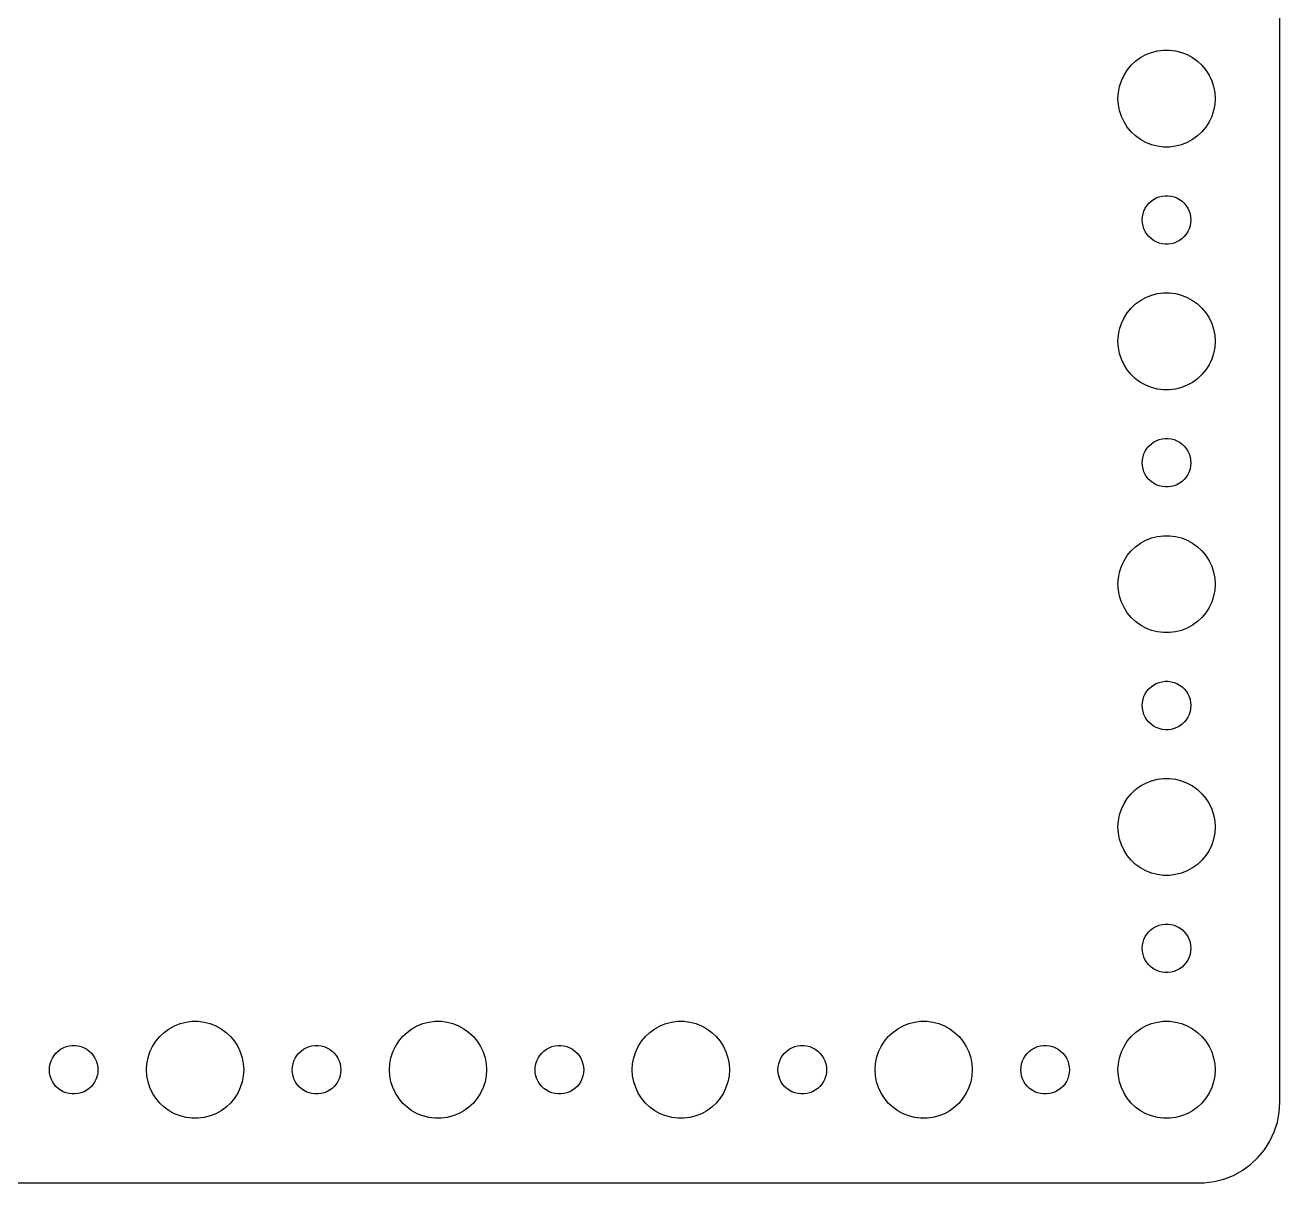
# Model space of a CAD drawing. Header units: metres. Extents: x -150 to 150, y -149 to 149.
# Drawn here: x 72 to 149.5, y -149.5 to -78 of the extents above; entities that cross this region are included whole.
import ezdxf

# ---------------------------------------------------------------- set-up
doc = ezdxf.new("R2010")
doc.units = ezdxf.units.M

msp = doc.modelspace()

# ---------------------------------------------------------------- linework, layer by layer
for p, q in [((149.5, -144.5), (149.5, 144.5)), ((140.893, -79.967), (141.223, -79.7855)), ((141.223, -79.7855), (141.573, -79.6468)), ((141.573, -79.6468), (141.938, -79.5531)), ((141.938, -79.5531), (142.312, -79.5059)), ((142.312, -79.5059), (142.688, -79.5059)), ((142.688, -79.5059), (143.062, -79.5531)), ((143.062, -79.5531), (143.427, -79.6468)), ((143.427, -79.6468), (143.777, -79.7855)), ((143.777, -79.7855), (144.107, -79.967)), ((140.073, -80.7366), (140.313, -80.4464)), ((140.313, -80.4464), (140.588, -80.1885)), ((140.588, -80.1885), (140.893, -79.967)), ((144.107, -79.967), (144.412, -80.1885)), ((144.412, -80.1885), (144.687, -80.4464)), ((144.687, -80.4464), (144.927, -80.7366)), ((139.711, -81.3956), (139.871, -81.0547)), ((139.871, -81.0547), (140.073, -80.7366)), ((144.927, -80.7366), (145.129, -81.0547)), ((145.129, -81.0547), (145.289, -81.3956)), ((139.5, -82.5), (139.524, -82.124)), ((139.524, -82.124), (139.594, -81.7539)), ((139.594, -81.7539), (139.711, -81.3956)), ((145.289, -81.3956), (145.406, -81.7539)), ((145.406, -81.7539), (145.476, -82.124)), ((145.476, -82.124), (145.5, -82.5)), ((139.524, -82.876), (139.5, -82.5)), ((139.594, -83.2461), (139.524, -82.876)), ((145.476, -82.876), (145.406, -83.2461)), ((145.5, -82.5), (145.476, -82.876)), ((139.711, -83.6044), (139.594, -83.2461)), ((139.871, -83.9453), (139.711, -83.6044)), ((145.289, -83.6044), (145.129, -83.9453)), ((145.406, -83.2461), (145.289, -83.6044)), ((140.073, -84.2634), (139.871, -83.9453)), ((140.313, -84.5536), (140.073, -84.2634)), ((144.927, -84.2634), (144.687, -84.5536)), ((145.129, -83.9453), (144.927, -84.2634)), ((140.588, -84.8115), (140.313, -84.5536)), ((140.893, -85.033), (140.588, -84.8115)), ((141.223, -85.2145), (140.893, -85.033)), ((141.573, -85.3532), (141.223, -85.2145)), ((143.777, -85.2145), (143.427, -85.3532)), ((144.107, -85.033), (143.777, -85.2145)), ((144.412, -84.8115), (144.107, -85.033)), ((144.687, -84.5536), (144.412, -84.8115)), ((141.938, -85.4469), (141.573, -85.3532)), ((142.312, -85.4941), (141.938, -85.4469)), ((142.688, -85.4941), (142.312, -85.4941)), ((143.062, -85.4469), (142.688, -85.4941)), ((143.427, -85.3532), (143.062, -85.4469)), ((141.186, -89.2774), (141.286, -89.1183)), ((141.286, -89.1183), (141.407, -88.9732)), ((141.407, -88.9732), (141.544, -88.8442)), ((141.544, -88.8442), (141.696, -88.7335)), ((141.696, -88.7335), (141.861, -88.6428)), ((141.861, -88.6428), (142.036, -88.5734)), ((142.036, -88.5734), (142.219, -88.5266)), ((142.219, -88.5266), (142.406, -88.503)), ((142.406, -88.503), (142.594, -88.503)), ((142.594, -88.503), (142.781, -88.5266)), ((142.781, -88.5266), (142.964, -88.5734)), ((142.964, -88.5734), (143.139, -88.6428)), ((143.139, -88.6428), (143.304, -88.7335)), ((143.304, -88.7335), (143.456, -88.8442)), ((143.456, -88.8442), (143.593, -88.9732)), ((143.593, -88.9732), (143.714, -89.1183)), ((143.714, -89.1183), (143.814, -89.2774)), ((141, -90), (141.012, -89.812)), ((141.012, -89.812), (141.047, -89.627)), ((141.047, -89.627), (141.105, -89.4478)), ((141.105, -89.4478), (141.186, -89.2774)), ((143.814, -89.2774), (143.895, -89.4478)), ((143.895, -89.4478), (143.953, -89.627)), ((143.953, -89.627), (143.988, -89.812)), ((143.988, -89.812), (144, -90)), ((141.012, -90.188), (141, -90)), ((141.047, -90.373), (141.012, -90.188)), ((141.105, -90.5522), (141.047, -90.373)), ((141.186, -90.7226), (141.105, -90.5522)), ((143.895, -90.5522), (143.814, -90.7226)), ((143.953, -90.373), (143.895, -90.5522)), ((143.988, -90.188), (143.953, -90.373)), ((144, -90), (143.988, -90.188)), ((141.286, -90.8817), (141.186, -90.7226)), ((141.407, -91.0268), (141.286, -90.8817)), ((141.544, -91.1558), (141.407, -91.0268)), ((141.696, -91.2665), (141.544, -91.1558)), ((141.861, -91.3572), (141.696, -91.2665)), ((142.036, -91.4266), (141.861, -91.3572)), ((142.219, -91.4734), (142.036, -91.4266)), ((142.964, -91.4266), (142.781, -91.4734)), ((143.139, -91.3572), (142.964, -91.4266)), ((143.304, -91.2665), (143.139, -91.3572)), ((143.456, -91.1558), (143.304, -91.2665)), ((143.593, -91.0268), (143.456, -91.1558)), ((143.714, -90.8817), (143.593, -91.0268)), ((143.814, -90.7226), (143.714, -90.8817)), ((142.406, -91.497), (142.219, -91.4734)), ((142.594, -91.497), (142.406, -91.497)), ((142.781, -91.4734), (142.594, -91.497)), ((141.938, -94.5531), (142.312, -94.5059)), ((142.312, -94.5059), (142.688, -94.5059)), ((142.688, -94.5059), (143.062, -94.5531)), ((140.313, -95.4464), (140.588, -95.1885)), ((140.588, -95.1885), (140.893, -94.967)), ((140.893, -94.967), (141.223, -94.7855)), ((141.223, -94.7855), (141.573, -94.6468)), ((141.573, -94.6468), (141.938, -94.5531)), ((143.062, -94.5531), (143.427, -94.6468)), ((143.427, -94.6468), (143.777, -94.7855)), ((143.777, -94.7855), (144.107, -94.967)), ((144.107, -94.967), (144.412, -95.1885)), ((144.412, -95.1885), (144.687, -95.4464)), ((139.711, -96.3956), (139.871, -96.0547)), ((139.871, -96.0547), (140.073, -95.7366)), ((140.073, -95.7366), (140.313, -95.4464)), ((144.687, -95.4464), (144.927, -95.7366)), ((144.927, -95.7366), (145.129, -96.0547)), ((145.129, -96.0547), (145.289, -96.3956)), ((139.524, -97.124), (139.594, -96.7539)), ((139.594, -96.7539), (139.711, -96.3956)), ((145.289, -96.3956), (145.406, -96.7539)), ((145.406, -96.7539), (145.476, -97.124)), ((139.5, -97.5), (139.524, -97.124)), ((139.524, -97.876), (139.5, -97.5)), ((145.476, -97.124), (145.5, -97.5)), ((145.5, -97.5), (145.476, -97.876)), ((139.594, -98.2461), (139.524, -97.876)), ((139.711, -98.6044), (139.594, -98.2461)), ((145.406, -98.2461), (145.289, -98.6044)), ((145.476, -97.876), (145.406, -98.2461)), ((139.871, -98.9453), (139.711, -98.6044)), ((140.073, -99.2634), (139.871, -98.9453)), ((145.129, -98.9453), (144.927, -99.2634)), ((145.289, -98.6044), (145.129, -98.9453)), ((140.313, -99.5536), (140.073, -99.2634)), ((140.588, -99.8115), (140.313, -99.5536)), ((140.893, -100.033), (140.588, -99.8115)), ((144.412, -99.8115), (144.107, -100.033)), ((144.687, -99.5536), (144.412, -99.8115)), ((144.927, -99.2634), (144.687, -99.5536)), ((141.223, -100.214), (140.893, -100.033)), ((141.573, -100.353), (141.223, -100.214)), ((141.938, -100.447), (141.573, -100.353)), ((142.312, -100.494), (141.938, -100.447)), ((142.688, -100.494), (142.312, -100.494)), ((143.062, -100.447), (142.688, -100.494)), ((143.427, -100.353), (143.062, -100.447)), ((143.777, -100.214), (143.427, -100.353)), ((144.107, -100.033), (143.777, -100.214)), ((141.407, -103.973), (141.544, -103.844)), ((141.544, -103.844), (141.696, -103.734)), ((141.696, -103.734), (141.861, -103.643)), ((141.861, -103.643), (142.036, -103.573)), ((142.036, -103.573), (142.219, -103.527)), ((142.219, -103.527), (142.406, -103.503)), ((142.406, -103.503), (142.594, -103.503)), ((142.594, -103.503), (142.781, -103.527)), ((142.781, -103.527), (142.964, -103.573)), ((142.964, -103.573), (143.139, -103.643)), ((143.139, -103.643), (143.304, -103.734)), ((143.304, -103.734), (143.456, -103.844)), ((143.456, -103.844), (143.593, -103.973)), ((141.047, -104.627), (141.105, -104.448)), ((141.105, -104.448), (141.186, -104.277)), ((141.186, -104.277), (141.286, -104.118)), ((141.286, -104.118), (141.407, -103.973)), ((143.593, -103.973), (143.714, -104.118)), ((143.714, -104.118), (143.814, -104.277)), ((143.814, -104.277), (143.895, -104.448)), ((143.895, -104.448), (143.953, -104.627)), ((141, -105), (141.012, -104.812)), ((141.012, -105.188), (141, -105)), ((141.012, -104.812), (141.047, -104.627)), ((141.047, -105.373), (141.012, -105.188)), ((141.105, -105.552), (141.047, -105.373)), ((143.953, -105.373), (143.895, -105.552)), ((143.953, -104.627), (143.988, -104.812)), ((143.988, -105.188), (143.953, -105.373)), ((143.988, -104.812), (144, -105)), ((144, -105), (143.988, -105.188)), ((141.186, -105.723), (141.105, -105.552)), ((141.286, -105.882), (141.186, -105.723)), ((141.407, -106.027), (141.286, -105.882)), ((141.544, -106.156), (141.407, -106.027)), ((141.696, -106.266), (141.544, -106.156)), ((143.456, -106.156), (143.304, -106.266)), ((143.593, -106.027), (143.456, -106.156)), ((143.714, -105.882), (143.593, -106.027)), ((143.814, -105.723), (143.714, -105.882)), ((143.895, -105.552), (143.814, -105.723)), ((141.861, -106.357), (141.696, -106.266)), ((142.036, -106.427), (141.861, -106.357)), ((142.219, -106.473), (142.036, -106.427)), ((142.406, -106.497), (142.219, -106.473)), ((142.594, -106.497), (142.406, -106.497)), ((142.781, -106.473), (142.594, -106.497)), ((142.964, -106.427), (142.781, -106.473)), ((143.139, -106.357), (142.964, -106.427)), ((143.304, -106.266), (143.139, -106.357)), ((140.588, -110.188), (140.893, -109.967)), ((140.893, -109.967), (141.223, -109.786)), ((141.223, -109.786), (141.573, -109.647)), ((141.573, -109.647), (141.938, -109.553)), ((141.938, -109.553), (142.312, -109.506)), ((142.312, -109.506), (142.688, -109.506)), ((142.688, -109.506), (143.062, -109.553)), ((143.062, -109.553), (143.427, -109.647)), ((143.427, -109.647), (143.777, -109.786)), ((143.777, -109.786), (144.107, -109.967)), ((144.107, -109.967), (144.412, -110.188)), ((139.871, -111.055), (140.073, -110.737)), ((140.073, -110.737), (140.313, -110.446)), ((140.313, -110.446), (140.588, -110.188)), ((144.412, -110.188), (144.687, -110.446)), ((144.687, -110.446), (144.927, -110.737)), ((144.927, -110.737), (145.129, -111.055)), ((139.594, -111.754), (139.711, -111.396)), ((139.711, -111.396), (139.871, -111.055)), ((145.129, -111.055), (145.289, -111.396)), ((145.289, -111.396), (145.406, -111.754)), ((139.5, -112.5), (139.524, -112.124)), ((139.524, -112.124), (139.594, -111.754)), ((145.406, -111.754), (145.476, -112.124)), ((145.476, -112.124), (145.5, -112.5)), ((139.524, -112.876), (139.5, -112.5)), ((139.594, -113.246), (139.524, -112.876)), ((145.476, -112.876), (145.406, -113.246)), ((145.5, -112.5), (145.476, -112.876)), ((139.711, -113.604), (139.594, -113.246)), ((139.871, -113.945), (139.711, -113.604)), ((145.289, -113.604), (145.129, -113.945)), ((145.406, -113.246), (145.289, -113.604)), ((140.073, -114.263), (139.871, -113.945)), ((140.313, -114.554), (140.073, -114.263)), ((140.588, -114.812), (140.313, -114.554)), ((144.687, -114.554), (144.412, -114.812)), ((144.927, -114.263), (144.687, -114.554)), ((145.129, -113.945), (144.927, -114.263)), ((140.893, -115.033), (140.588, -114.812)), ((141.223, -115.214), (140.893, -115.033)), ((141.573, -115.353), (141.223, -115.214)), ((141.938, -115.447), (141.573, -115.353)), ((142.312, -115.494), (141.938, -115.447)), ((143.062, -115.447), (142.688, -115.494)), ((143.427, -115.353), (143.062, -115.447)), ((143.777, -115.214), (143.427, -115.353)), ((144.107, -115.033), (143.777, -115.214)), ((144.412, -114.812), (144.107, -115.033)), ((142.688, -115.494), (142.312, -115.494)), ((141.861, -118.643), (142.036, -118.573)), ((142.036, -118.573), (142.219, -118.527)), ((142.219, -118.527), (142.406, -118.503)), ((142.406, -118.503), (142.594, -118.503)), ((142.594, -118.503), (142.781, -118.527)), ((142.781, -118.527), (142.964, -118.573)), ((142.964, -118.573), (143.139, -118.643)), ((141.105, -119.448), (141.186, -119.277)), ((141.186, -119.277), (141.286, -119.118)), ((141.286, -119.118), (141.407, -118.973)), ((141.407, -118.973), (141.544, -118.844)), ((141.544, -118.844), (141.696, -118.734)), ((141.696, -118.734), (141.861, -118.643)), ((143.139, -118.643), (143.304, -118.734)), ((143.304, -118.734), (143.456, -118.844)), ((143.456, -118.844), (143.593, -118.973)), ((143.593, -118.973), (143.714, -119.118)), ((143.714, -119.118), (143.814, -119.277)), ((143.814, -119.277), (143.895, -119.448)), ((141, -120), (141.012, -119.812)), ((141.012, -120.188), (141, -120)), ((141.012, -119.812), (141.047, -119.627)), ((141.047, -119.627), (141.105, -119.448)), ((143.895, -119.448), (143.953, -119.627)), ((143.953, -119.627), (143.988, -119.812)), ((143.988, -119.812), (144, -120)), ((144, -120), (143.988, -120.188)), ((141.047, -120.373), (141.012, -120.188)), ((141.105, -120.552), (141.047, -120.373)), ((141.186, -120.723), (141.105, -120.552)), ((141.286, -120.882), (141.186, -120.723)), ((141.407, -121.027), (141.286, -120.882)), ((143.714, -120.882), (143.593, -121.027)), ((143.814, -120.723), (143.714, -120.882)), ((143.895, -120.552), (143.814, -120.723)), ((143.953, -120.373), (143.895, -120.552)), ((143.988, -120.188), (143.953, -120.373)), ((141.544, -121.156), (141.407, -121.027)), ((141.696, -121.266), (141.544, -121.156)), ((141.861, -121.357), (141.696, -121.266)), ((142.036, -121.427), (141.861, -121.357)), ((142.219, -121.473), (142.036, -121.427)), ((142.406, -121.497), (142.219, -121.473)), ((142.594, -121.497), (142.406, -121.497)), ((142.781, -121.473), (142.594, -121.497)), ((142.964, -121.427), (142.781, -121.473)), ((143.139, -121.357), (142.964, -121.427)), ((143.304, -121.266), (143.139, -121.357)), ((143.456, -121.156), (143.304, -121.266)), ((143.593, -121.027), (143.456, -121.156)), ((141.223, -124.786), (141.573, -124.647)), ((141.573, -124.647), (141.938, -124.553)), ((141.938, -124.553), (142.312, -124.506)), ((142.312, -124.506), (142.688, -124.506)), ((142.688, -124.506), (143.062, -124.553)), ((143.062, -124.553), (143.427, -124.647)), ((143.427, -124.647), (143.777, -124.786)), ((140.073, -125.737), (140.313, -125.446)), ((140.313, -125.446), (140.588, -125.188)), ((140.588, -125.188), (140.893, -124.967)), ((140.893, -124.967), (141.223, -124.786)), ((143.777, -124.786), (144.107, -124.967)), ((144.107, -124.967), (144.412, -125.188)), ((144.412, -125.188), (144.687, -125.446)), ((144.687, -125.446), (144.927, -125.737)), ((139.711, -126.396), (139.871, -126.055)), ((139.871, -126.055), (140.073, -125.737)), ((144.927, -125.737), (145.129, -126.055)), ((145.129, -126.055), (145.289, -126.396)), ((139.524, -127.124), (139.594, -126.754)), ((139.594, -126.754), (139.711, -126.396)), ((145.289, -126.396), (145.406, -126.754)), ((145.406, -126.754), (145.476, -127.124)), ((139.5, -127.5), (139.524, -127.124)), ((139.524, -127.876), (139.5, -127.5)), ((145.476, -127.124), (145.5, -127.5)), ((145.5, -127.5), (145.476, -127.876)), ((139.594, -128.246), (139.524, -127.876)), ((139.711, -128.604), (139.594, -128.246)), ((139.871, -128.945), (139.711, -128.604)), ((145.289, -128.604), (145.129, -128.945)), ((145.406, -128.246), (145.289, -128.604)), ((145.476, -127.876), (145.406, -128.246)), ((140.073, -129.263), (139.871, -128.945)), ((140.313, -129.554), (140.073, -129.263)), ((144.927, -129.263), (144.687, -129.554)), ((145.129, -128.945), (144.927, -129.263)), ((140.588, -129.812), (140.313, -129.554)), ((140.893, -130.033), (140.588, -129.812)), ((141.223, -130.214), (140.893, -130.033)), ((144.107, -130.033), (143.777, -130.214)), ((144.412, -129.812), (144.107, -130.033)), ((144.687, -129.554), (144.412, -129.812)), ((141.573, -130.353), (141.223, -130.214)), ((141.938, -130.447), (141.573, -130.353)), ((142.312, -130.494), (141.938, -130.447)), ((142.688, -130.494), (142.312, -130.494)), ((143.062, -130.447), (142.688, -130.494)), ((143.427, -130.353), (143.062, -130.447)), ((143.777, -130.214), (143.427, -130.353)), ((141.286, -134.118), (141.407, -133.973)), ((141.407, -133.973), (141.544, -133.844)), ((141.544, -133.844), (141.696, -133.734)), ((141.696, -133.734), (141.861, -133.643)), ((141.861, -133.643), (142.036, -133.573)), ((142.036, -133.573), (142.219, -133.527)), ((142.219, -133.527), (142.406, -133.503)), ((142.406, -133.503), (142.594, -133.503)), ((142.594, -133.503), (142.781, -133.527)), ((142.781, -133.527), (142.964, -133.573)), ((142.964, -133.573), (143.139, -133.643)), ((143.139, -133.643), (143.304, -133.734)), ((143.304, -133.734), (143.456, -133.844)), ((143.456, -133.844), (143.593, -133.973)), ((143.593, -133.973), (143.714, -134.118)), ((141, -135), (141.012, -134.812)), ((141.012, -134.812), (141.047, -134.627)), ((141.047, -134.627), (141.105, -134.448)), ((141.105, -134.448), (141.186, -134.277)), ((141.186, -134.277), (141.286, -134.118)), ((143.714, -134.118), (143.814, -134.277)), ((143.814, -134.277), (143.895, -134.448)), ((143.895, -134.448), (143.953, -134.627)), ((143.953, -134.627), (143.988, -134.812)), ((143.988, -134.812), (144, -135)), ((141.012, -135.188), (141, -135)), ((141.047, -135.373), (141.012, -135.188)), ((141.105, -135.552), (141.047, -135.373)), ((141.186, -135.723), (141.105, -135.552)), ((143.895, -135.552), (143.814, -135.723)), ((143.953, -135.373), (143.895, -135.552)), ((143.988, -135.188), (143.953, -135.373)), ((144, -135), (143.988, -135.188)), ((141.286, -135.882), (141.186, -135.723)), ((141.407, -136.027), (141.286, -135.882)), ((141.544, -136.156), (141.407, -136.027)), ((141.696, -136.266), (141.544, -136.156)), ((141.861, -136.357), (141.696, -136.266)), ((142.036, -136.427), (141.861, -136.357)), ((143.139, -136.357), (142.964, -136.427)), ((143.304, -136.266), (143.139, -136.357)), ((143.456, -136.156), (143.304, -136.266)), ((143.593, -136.027), (143.456, -136.156)), ((143.714, -135.882), (143.593, -136.027)), ((143.814, -135.723), (143.714, -135.882)), ((142.219, -136.473), (142.036, -136.427)), ((142.406, -136.497), (142.219, -136.473)), ((142.594, -136.497), (142.406, -136.497)), ((142.781, -136.473), (142.594, -136.497)), ((142.964, -136.427), (142.781, -136.473)), ((80.3131, -140.446), (80.5877, -140.188)), ((80.5877, -140.188), (80.8925, -139.967)), ((80.8925, -139.967), (81.2227, -139.786)), ((81.2227, -139.786), (81.573, -139.647)), ((81.573, -139.647), (81.9379, -139.553)), ((81.9379, -139.553), (82.3116, -139.506)), ((82.3116, -139.506), (82.6884, -139.506)), ((82.6884, -139.506), (83.0621, -139.553)), ((83.0621, -139.553), (83.427, -139.647)), ((83.427, -139.647), (83.7773, -139.786)), ((83.7773, -139.786), (84.1075, -139.967)), ((84.1075, -139.967), (84.4123, -140.188)), ((84.4123, -140.188), (84.6869, -140.446)), ((95.3131, -140.446), (95.5877, -140.188)), ((95.5877, -140.188), (95.8925, -139.967)), ((95.8925, -139.967), (96.2227, -139.786)), ((96.2227, -139.786), (96.573, -139.647)), ((96.573, -139.647), (96.9379, -139.553)), ((96.9379, -139.553), (97.3116, -139.506)), ((97.3116, -139.506), (97.6884, -139.506)), ((97.6884, -139.506), (98.0621, -139.553)), ((98.0621, -139.553), (98.427, -139.647)), ((98.427, -139.647), (98.7773, -139.786)), ((98.7773, -139.786), (99.1075, -139.967)), ((99.1075, -139.967), (99.4123, -140.188)), ((99.4123, -140.188), (99.6869, -140.446)), ((110.313, -140.446), (110.588, -140.188)), ((110.588, -140.188), (110.893, -139.967)), ((110.893, -139.967), (111.223, -139.786)), ((111.223, -139.786), (111.573, -139.647)), ((111.573, -139.647), (111.938, -139.553)), ((111.938, -139.553), (112.312, -139.506)), ((112.312, -139.506), (112.688, -139.506)), ((112.688, -139.506), (113.062, -139.553)), ((113.062, -139.553), (113.427, -139.647)), ((113.427, -139.647), (113.777, -139.786)), ((113.777, -139.786), (114.107, -139.967)), ((114.107, -139.967), (114.412, -140.188)), ((114.412, -140.188), (114.687, -140.446)), ((125.313, -140.446), (125.588, -140.188)), ((125.588, -140.188), (125.893, -139.967)), ((125.893, -139.967), (126.223, -139.786)), ((126.223, -139.786), (126.573, -139.647)), ((126.573, -139.647), (126.938, -139.553)), ((126.938, -139.553), (127.312, -139.506)), ((127.312, -139.506), (127.688, -139.506)), ((127.688, -139.506), (128.062, -139.553)), ((128.062, -139.553), (128.427, -139.647)), ((128.427, -139.647), (128.777, -139.786)), ((128.777, -139.786), (129.107, -139.967)), ((129.107, -139.967), (129.412, -140.188)), ((129.412, -140.188), (129.687, -140.446)), ((140.313, -140.446), (140.588, -140.188)), ((140.588, -140.188), (140.893, -139.967)), ((140.893, -139.967), (141.223, -139.786)), ((141.223, -139.786), (141.573, -139.647)), ((141.573, -139.647), (141.938, -139.553)), ((141.938, -139.553), (142.312, -139.506)), ((142.312, -139.506), (142.688, -139.506)), ((142.688, -139.506), (143.062, -139.553)), ((143.062, -139.553), (143.427, -139.647)), ((143.427, -139.647), (143.777, -139.786)), ((143.777, -139.786), (144.107, -139.967)), ((144.107, -139.967), (144.412, -140.188)), ((144.412, -140.188), (144.687, -140.446)), ((74.5365, -141.073), (74.7189, -141.027)), ((74.7189, -141.027), (74.9058, -141.003)), ((74.9058, -141.003), (75.0942, -141.003)), ((75.0942, -141.003), (75.2811, -141.027)), ((75.2811, -141.027), (75.4635, -141.073)), ((79.8711, -141.055), (80.073, -140.737)), ((80.073, -140.737), (80.3131, -140.446)), ((84.6869, -140.446), (84.927, -140.737)), ((84.927, -140.737), (85.1289, -141.055)), ((89.5365, -141.073), (89.7189, -141.027)), ((89.7189, -141.027), (89.9058, -141.003)), ((89.9058, -141.003), (90.0942, -141.003)), ((90.0942, -141.003), (90.2811, -141.027)), ((90.2811, -141.027), (90.4635, -141.073)), ((94.8711, -141.055), (95.073, -140.737)), ((95.073, -140.737), (95.3131, -140.446)), ((99.6869, -140.446), (99.927, -140.737)), ((99.927, -140.737), (100.129, -141.055)), ((104.536, -141.073), (104.719, -141.027)), ((104.719, -141.027), (104.906, -141.003)), ((104.906, -141.003), (105.094, -141.003)), ((105.094, -141.003), (105.281, -141.027)), ((105.281, -141.027), (105.464, -141.073)), ((109.871, -141.055), (110.073, -140.737)), ((110.073, -140.737), (110.313, -140.446)), ((114.687, -140.446), (114.927, -140.737)), ((114.927, -140.737), (115.129, -141.055)), ((119.536, -141.073), (119.719, -141.027)), ((119.719, -141.027), (119.906, -141.003)), ((119.906, -141.003), (120.094, -141.003)), ((120.094, -141.003), (120.281, -141.027)), ((120.281, -141.027), (120.464, -141.073)), ((124.871, -141.055), (125.073, -140.737)), ((125.073, -140.737), (125.313, -140.446)), ((129.687, -140.446), (129.927, -140.737)), ((129.927, -140.737), (130.129, -141.055)), ((134.536, -141.073), (134.719, -141.027)), ((134.719, -141.027), (134.906, -141.003)), ((134.906, -141.003), (135.094, -141.003)), ((135.094, -141.003), (135.281, -141.027)), ((135.281, -141.027), (135.464, -141.073)), ((139.871, -141.055), (140.073, -140.737)), ((140.073, -140.737), (140.313, -140.446)), ((144.687, -140.446), (144.927, -140.737)), ((144.927, -140.737), (145.129, -141.055)), ((73.6053, -141.948), (73.6855, -141.777)), ((73.6855, -141.777), (73.7865, -141.618)), ((73.7865, -141.618), (73.9065, -141.473)), ((73.9065, -141.473), (74.0439, -141.344)), ((74.0439, -141.344), (74.1963, -141.234)), ((74.1963, -141.234), (74.3613, -141.143)), ((74.3613, -141.143), (74.5365, -141.073)), ((75.4635, -141.073), (75.6387, -141.143)), ((75.6387, -141.143), (75.8037, -141.234)), ((75.8037, -141.234), (75.9561, -141.344)), ((75.9561, -141.344), (76.0934, -141.473)), ((76.0934, -141.473), (76.2135, -141.618)), ((76.2135, -141.618), (76.3145, -141.777)), ((76.3145, -141.777), (76.3947, -141.948)), ((79.5237, -142.124), (79.5943, -141.754)), ((79.5943, -141.754), (79.7107, -141.396)), ((79.7107, -141.396), (79.8711, -141.055)), ((85.1289, -141.055), (85.2893, -141.396)), ((85.2893, -141.396), (85.4057, -141.754)), ((85.4057, -141.754), (85.4763, -142.124)), ((88.6053, -141.948), (88.6855, -141.777)), ((88.6855, -141.777), (88.7865, -141.618)), ((88.7865, -141.618), (88.9065, -141.473)), ((88.9065, -141.473), (89.0439, -141.344)), ((89.0439, -141.344), (89.1963, -141.234)), ((89.1963, -141.234), (89.3613, -141.143)), ((89.3613, -141.143), (89.5365, -141.073)), ((90.4635, -141.073), (90.6387, -141.143)), ((90.6387, -141.143), (90.8037, -141.234)), ((90.8037, -141.234), (90.9561, -141.344)), ((90.9561, -141.344), (91.0934, -141.473)), ((91.0934, -141.473), (91.2135, -141.618)), ((91.2135, -141.618), (91.3145, -141.777)), ((91.3145, -141.777), (91.3947, -141.948)), ((94.5237, -142.124), (94.5943, -141.754)), ((94.5943, -141.754), (94.7107, -141.396)), ((94.7107, -141.396), (94.8711, -141.055)), ((100.129, -141.055), (100.289, -141.396)), ((100.289, -141.396), (100.406, -141.754)), ((100.406, -141.754), (100.476, -142.124)), ((103.605, -141.948), (103.686, -141.777)), ((103.686, -141.777), (103.786, -141.618)), ((103.786, -141.618), (103.907, -141.473)), ((103.907, -141.473), (104.044, -141.344)), ((104.044, -141.344), (104.196, -141.234)), ((104.196, -141.234), (104.361, -141.143)), ((104.361, -141.143), (104.536, -141.073)), ((105.464, -141.073), (105.639, -141.143)), ((105.639, -141.143), (105.804, -141.234)), ((105.804, -141.234), (105.956, -141.344)), ((105.956, -141.344), (106.093, -141.473)), ((106.093, -141.473), (106.214, -141.618)), ((106.214, -141.618), (106.314, -141.777)), ((106.314, -141.777), (106.395, -141.948)), ((109.524, -142.124), (109.594, -141.754)), ((109.594, -141.754), (109.711, -141.396)), ((109.711, -141.396), (109.871, -141.055)), ((115.129, -141.055), (115.289, -141.396)), ((115.289, -141.396), (115.406, -141.754)), ((115.406, -141.754), (115.476, -142.124)), ((118.605, -141.948), (118.686, -141.777)), ((118.686, -141.777), (118.786, -141.618)), ((118.786, -141.618), (118.907, -141.473)), ((118.907, -141.473), (119.044, -141.344)), ((119.044, -141.344), (119.196, -141.234)), ((119.196, -141.234), (119.361, -141.143)), ((119.361, -141.143), (119.536, -141.073)), ((120.464, -141.073), (120.639, -141.143)), ((120.639, -141.143), (120.804, -141.234)), ((120.804, -141.234), (120.956, -141.344)), ((120.956, -141.344), (121.093, -141.473)), ((121.093, -141.473), (121.214, -141.618)), ((121.214, -141.618), (121.314, -141.777)), ((121.314, -141.777), (121.395, -141.948)), ((124.524, -142.124), (124.594, -141.754)), ((124.594, -141.754), (124.711, -141.396)), ((124.711, -141.396), (124.871, -141.055)), ((130.129, -141.055), (130.289, -141.396)), ((130.289, -141.396), (130.406, -141.754)), ((130.406, -141.754), (130.476, -142.124)), ((133.605, -141.948), (133.686, -141.777)), ((133.686, -141.777), (133.786, -141.618)), ((133.786, -141.618), (133.907, -141.473)), ((133.907, -141.473), (134.044, -141.344)), ((134.044, -141.344), (134.196, -141.234)), ((134.196, -141.234), (134.361, -141.143)), ((134.361, -141.143), (134.536, -141.073)), ((135.464, -141.073), (135.639, -141.143)), ((135.639, -141.143), (135.804, -141.234)), ((135.804, -141.234), (135.956, -141.344)), ((135.956, -141.344), (136.093, -141.473)), ((136.093, -141.473), (136.214, -141.618)), ((136.214, -141.618), (136.314, -141.777)), ((136.314, -141.777), (136.395, -141.948)), ((139.524, -142.124), (139.594, -141.754)), ((139.594, -141.754), (139.711, -141.396)), ((139.711, -141.396), (139.871, -141.055)), ((145.129, -141.055), (145.289, -141.396)), ((145.289, -141.396), (145.406, -141.754)), ((145.406, -141.754), (145.476, -142.124)), ((73.5, -142.5), (73.5118, -142.312)), ((73.5118, -142.688), (73.5, -142.5)), ((73.5118, -142.312), (73.5471, -142.127)), ((73.5471, -142.127), (73.6053, -141.948)), ((76.3947, -141.948), (76.4529, -142.127)), ((76.4529, -142.127), (76.4882, -142.312)), ((76.4882, -142.312), (76.5, -142.5)), ((76.5, -142.5), (76.4882, -142.688)), ((79.5, -142.5), (79.5237, -142.124)), ((79.5237, -142.876), (79.5, -142.5)), ((85.4763, -142.124), (85.5, -142.5)), ((85.5, -142.5), (85.4763, -142.876)), ((88.5, -142.5), (88.5118, -142.312)), ((88.5118, -142.688), (88.5, -142.5)), ((88.5118, -142.312), (88.5471, -142.127)), ((88.5471, -142.127), (88.6053, -141.948)), ((91.3947, -141.948), (91.4529, -142.127)), ((91.4529, -142.127), (91.4882, -142.312)), ((91.4882, -142.312), (91.5, -142.5)), ((91.5, -142.5), (91.4882, -142.688)), ((94.5, -142.5), (94.5237, -142.124)), ((94.5237, -142.876), (94.5, -142.5)), ((100.476, -142.124), (100.5, -142.5)), ((100.5, -142.5), (100.476, -142.876)), ((103.5, -142.5), (103.512, -142.312)), ((103.512, -142.688), (103.5, -142.5)), ((103.512, -142.312), (103.547, -142.127)), ((103.547, -142.127), (103.605, -141.948)), ((106.395, -141.948), (106.453, -142.127)), ((106.453, -142.127), (106.488, -142.312)), ((106.488, -142.312), (106.5, -142.5)), ((106.5, -142.5), (106.488, -142.688)), ((109.5, -142.5), (109.524, -142.124)), ((109.524, -142.876), (109.5, -142.5)), ((115.476, -142.124), (115.5, -142.5)), ((115.5, -142.5), (115.476, -142.876)), ((118.5, -142.5), (118.512, -142.312)), ((118.512, -142.688), (118.5, -142.5)), ((118.512, -142.312), (118.547, -142.127)), ((118.547, -142.127), (118.605, -141.948)), ((121.395, -141.948), (121.453, -142.127)), ((121.453, -142.127), (121.488, -142.312)), ((121.488, -142.312), (121.5, -142.5)), ((121.5, -142.5), (121.488, -142.688)), ((124.5, -142.5), (124.524, -142.124)), ((124.524, -142.876), (124.5, -142.5)), ((130.476, -142.124), (130.5, -142.5)), ((130.5, -142.5), (130.476, -142.876)), ((133.5, -142.5), (133.512, -142.312)), ((133.512, -142.688), (133.5, -142.5)), ((133.512, -142.312), (133.547, -142.127)), ((133.547, -142.127), (133.605, -141.948)), ((136.395, -141.948), (136.453, -142.127)), ((136.453, -142.127), (136.488, -142.312)), ((136.488, -142.312), (136.5, -142.5)), ((136.5, -142.5), (136.488, -142.688)), ((139.5, -142.5), (139.524, -142.124)), ((139.524, -142.876), (139.5, -142.5)), ((145.476, -142.124), (145.5, -142.5)), ((145.5, -142.5), (145.476, -142.876)), ((73.5471, -142.873), (73.5118, -142.688)), ((73.6053, -143.052), (73.5471, -142.873)), ((73.6855, -143.223), (73.6053, -143.052)), ((73.7865, -143.382), (73.6855, -143.223)), ((76.3145, -143.223), (76.2135, -143.382)), ((76.3947, -143.052), (76.3145, -143.223)), ((76.4529, -142.873), (76.3947, -143.052)), ((76.4882, -142.688), (76.4529, -142.873)), ((79.5943, -143.246), (79.5237, -142.876)), ((79.7107, -143.604), (79.5943, -143.246)), ((85.4057, -143.246), (85.2893, -143.604)), ((85.4763, -142.876), (85.4057, -143.246)), ((88.5471, -142.873), (88.5118, -142.688)), ((88.6053, -143.052), (88.5471, -142.873)), ((88.6855, -143.223), (88.6053, -143.052)), ((88.7865, -143.382), (88.6855, -143.223)), ((91.3145, -143.223), (91.2135, -143.382)), ((91.3947, -143.052), (91.3145, -143.223)), ((91.4529, -142.873), (91.3947, -143.052)), ((91.4882, -142.688), (91.4529, -142.873)), ((94.5943, -143.246), (94.5237, -142.876)), ((94.7107, -143.604), (94.5943, -143.246)), ((100.406, -143.246), (100.289, -143.604)), ((100.476, -142.876), (100.406, -143.246)), ((103.547, -142.873), (103.512, -142.688)), ((103.605, -143.052), (103.547, -142.873)), ((103.686, -143.223), (103.605, -143.052)), ((103.786, -143.382), (103.686, -143.223)), ((106.314, -143.223), (106.214, -143.382)), ((106.395, -143.052), (106.314, -143.223)), ((106.453, -142.873), (106.395, -143.052)), ((106.488, -142.688), (106.453, -142.873)), ((109.594, -143.246), (109.524, -142.876)), ((109.711, -143.604), (109.594, -143.246)), ((115.406, -143.246), (115.289, -143.604)), ((115.476, -142.876), (115.406, -143.246)), ((118.547, -142.873), (118.512, -142.688)), ((118.605, -143.052), (118.547, -142.873)), ((118.686, -143.223), (118.605, -143.052)), ((118.786, -143.382), (118.686, -143.223)), ((121.314, -143.223), (121.214, -143.382)), ((121.395, -143.052), (121.314, -143.223)), ((121.453, -142.873), (121.395, -143.052)), ((121.488, -142.688), (121.453, -142.873)), ((124.594, -143.246), (124.524, -142.876)), ((124.711, -143.604), (124.594, -143.246)), ((130.406, -143.246), (130.289, -143.604)), ((130.476, -142.876), (130.406, -143.246)), ((133.547, -142.873), (133.512, -142.688)), ((133.605, -143.052), (133.547, -142.873)), ((133.686, -143.223), (133.605, -143.052)), ((133.786, -143.382), (133.686, -143.223)), ((136.314, -143.223), (136.214, -143.382)), ((136.395, -143.052), (136.314, -143.223)), ((136.453, -142.873), (136.395, -143.052)), ((136.488, -142.688), (136.453, -142.873)), ((139.594, -143.246), (139.524, -142.876)), ((139.711, -143.604), (139.594, -143.246)), ((145.406, -143.246), (145.289, -143.604)), ((145.476, -142.876), (145.406, -143.246)), ((73.9065, -143.527), (73.7865, -143.382)), ((74.0439, -143.656), (73.9065, -143.527)), ((74.1963, -143.766), (74.0439, -143.656)), ((74.3613, -143.857), (74.1963, -143.766)), ((74.5365, -143.927), (74.3613, -143.857)), ((74.7189, -143.973), (74.5365, -143.927)), ((74.9058, -143.997), (74.7189, -143.973)), ((75.0942, -143.997), (74.9058, -143.997)), ((75.2811, -143.973), (75.0942, -143.997)), ((75.4635, -143.927), (75.2811, -143.973)), ((75.6387, -143.857), (75.4635, -143.927)), ((75.8037, -143.766), (75.6387, -143.857)), ((75.9561, -143.656), (75.8037, -143.766)), ((76.0934, -143.527), (75.9561, -143.656)), ((76.2135, -143.382), (76.0934, -143.527)), ((79.8711, -143.945), (79.7107, -143.604)), ((80.073, -144.263), (79.8711, -143.945)), ((85.1289, -143.945), (84.927, -144.263)), ((85.2893, -143.604), (85.1289, -143.945)), ((88.9065, -143.527), (88.7865, -143.382)), ((89.0439, -143.656), (88.9065, -143.527)), ((89.1963, -143.766), (89.0439, -143.656)), ((89.3613, -143.857), (89.1963, -143.766)), ((89.5365, -143.927), (89.3613, -143.857)), ((89.7189, -143.973), (89.5365, -143.927)), ((89.9058, -143.997), (89.7189, -143.973)), ((90.0942, -143.997), (89.9058, -143.997)), ((90.2811, -143.973), (90.0942, -143.997)), ((90.4635, -143.927), (90.2811, -143.973)), ((90.6387, -143.857), (90.4635, -143.927)), ((90.8037, -143.766), (90.6387, -143.857)), ((90.9561, -143.656), (90.8037, -143.766)), ((91.0934, -143.527), (90.9561, -143.656)), ((91.2135, -143.382), (91.0934, -143.527)), ((94.8711, -143.945), (94.7107, -143.604)), ((95.073, -144.263), (94.8711, -143.945)), ((100.129, -143.945), (99.927, -144.263)), ((100.289, -143.604), (100.129, -143.945)), ((103.907, -143.527), (103.786, -143.382)), ((104.044, -143.656), (103.907, -143.527)), ((104.196, -143.766), (104.044, -143.656)), ((104.361, -143.857), (104.196, -143.766)), ((104.536, -143.927), (104.361, -143.857)), ((104.719, -143.973), (104.536, -143.927)), ((104.906, -143.997), (104.719, -143.973)), ((105.094, -143.997), (104.906, -143.997)), ((105.281, -143.973), (105.094, -143.997)), ((105.464, -143.927), (105.281, -143.973)), ((105.639, -143.857), (105.464, -143.927)), ((105.804, -143.766), (105.639, -143.857)), ((105.956, -143.656), (105.804, -143.766)), ((106.093, -143.527), (105.956, -143.656)), ((106.214, -143.382), (106.093, -143.527)), ((109.871, -143.945), (109.711, -143.604)), ((110.073, -144.263), (109.871, -143.945)), ((115.129, -143.945), (114.927, -144.263)), ((115.289, -143.604), (115.129, -143.945)), ((118.907, -143.527), (118.786, -143.382)), ((119.044, -143.656), (118.907, -143.527)), ((119.196, -143.766), (119.044, -143.656)), ((119.361, -143.857), (119.196, -143.766)), ((119.536, -143.927), (119.361, -143.857)), ((119.719, -143.973), (119.536, -143.927)), ((119.906, -143.997), (119.719, -143.973)), ((120.094, -143.997), (119.906, -143.997)), ((120.281, -143.973), (120.094, -143.997)), ((120.464, -143.927), (120.281, -143.973)), ((120.639, -143.857), (120.464, -143.927)), ((120.804, -143.766), (120.639, -143.857)), ((120.956, -143.656), (120.804, -143.766)), ((121.093, -143.527), (120.956, -143.656)), ((121.214, -143.382), (121.093, -143.527)), ((124.871, -143.945), (124.711, -143.604)), ((125.073, -144.263), (124.871, -143.945)), ((130.129, -143.945), (129.927, -144.263)), ((130.289, -143.604), (130.129, -143.945)), ((133.907, -143.527), (133.786, -143.382)), ((134.044, -143.656), (133.907, -143.527)), ((134.196, -143.766), (134.044, -143.656)), ((134.361, -143.857), (134.196, -143.766)), ((134.536, -143.927), (134.361, -143.857)), ((134.719, -143.973), (134.536, -143.927)), ((134.906, -143.997), (134.719, -143.973)), ((135.094, -143.997), (134.906, -143.997)), ((135.281, -143.973), (135.094, -143.997)), ((135.464, -143.927), (135.281, -143.973)), ((135.639, -143.857), (135.464, -143.927)), ((135.804, -143.766), (135.639, -143.857)), ((135.956, -143.656), (135.804, -143.766)), ((136.093, -143.527), (135.956, -143.656)), ((136.214, -143.382), (136.093, -143.527)), ((139.871, -143.945), (139.711, -143.604)), ((140.073, -144.263), (139.871, -143.945)), ((145.129, -143.945), (144.927, -144.263)), ((145.289, -143.604), (145.129, -143.945)), ((80.3131, -144.554), (80.073, -144.263)), ((80.5877, -144.812), (80.3131, -144.554)), ((80.8925, -145.033), (80.5877, -144.812)), ((84.4123, -144.812), (84.1075, -145.033)), ((84.6869, -144.554), (84.4123, -144.812)), ((84.927, -144.263), (84.6869, -144.554)), ((95.3131, -144.554), (95.073, -144.263)), ((95.5877, -144.812), (95.3131, -144.554)), ((95.8925, -145.033), (95.5877, -144.812)), ((99.4123, -144.812), (99.1075, -145.033)), ((99.6869, -144.554), (99.4123, -144.812)), ((99.927, -144.263), (99.6869, -144.554)), ((110.313, -144.554), (110.073, -144.263)), ((110.588, -144.812), (110.313, -144.554)), ((110.893, -145.033), (110.588, -144.812)), ((114.412, -144.812), (114.107, -145.033)), ((114.687, -144.554), (114.412, -144.812)), ((114.927, -144.263), (114.687, -144.554)), ((125.313, -144.554), (125.073, -144.263)), ((125.588, -144.812), (125.313, -144.554)), ((125.893, -145.033), (125.588, -144.812)), ((129.412, -144.812), (129.107, -145.033)), ((129.687, -144.554), (129.412, -144.812)), ((129.927, -144.263), (129.687, -144.554)), ((140.313, -144.554), (140.073, -144.263)), ((140.588, -144.812), (140.313, -144.554)), ((140.893, -145.033), (140.588, -144.812)), ((144.412, -144.812), (144.107, -145.033)), ((144.687, -144.554), (144.412, -144.812)), ((144.927, -144.263), (144.687, -144.554)), ((149.461, -145.127), (149.5, -144.5)), ((81.2227, -145.214), (80.8925, -145.033)), ((81.573, -145.353), (81.2227, -145.214)), ((81.9379, -145.447), (81.573, -145.353)), ((82.3116, -145.494), (81.9379, -145.447)), ((82.6884, -145.494), (82.3116, -145.494)), ((83.0621, -145.447), (82.6884, -145.494)), ((83.427, -145.353), (83.0621, -145.447)), ((83.7773, -145.214), (83.427, -145.353)), ((84.1075, -145.033), (83.7773, -145.214)), ((96.2227, -145.214), (95.8925, -145.033)), ((96.573, -145.353), (96.2227, -145.214)), ((96.9379, -145.447), (96.573, -145.353)), ((97.3116, -145.494), (96.9379, -145.447)), ((97.6884, -145.494), (97.3116, -145.494)), ((98.0621, -145.447), (97.6884, -145.494)), ((98.427, -145.353), (98.0621, -145.447)), ((98.7773, -145.214), (98.427, -145.353)), ((99.1075, -145.033), (98.7773, -145.214)), ((111.223, -145.214), (110.893, -145.033)), ((111.573, -145.353), (111.223, -145.214)), ((111.938, -145.447), (111.573, -145.353)), ((112.312, -145.494), (111.938, -145.447)), ((112.688, -145.494), (112.312, -145.494)), ((113.062, -145.447), (112.688, -145.494)), ((113.427, -145.353), (113.062, -145.447)), ((113.777, -145.214), (113.427, -145.353)), ((114.107, -145.033), (113.777, -145.214)), ((126.223, -145.214), (125.893, -145.033)), ((126.573, -145.353), (126.223, -145.214)), ((126.938, -145.447), (126.573, -145.353)), ((127.312, -145.494), (126.938, -145.447)), ((127.688, -145.494), (127.312, -145.494)), ((128.062, -145.447), (127.688, -145.494)), ((128.427, -145.353), (128.062, -145.447)), ((128.777, -145.214), (128.427, -145.353)), ((129.107, -145.033), (128.777, -145.214)), ((141.223, -145.214), (140.893, -145.033)), ((141.573, -145.353), (141.223, -145.214)), ((141.938, -145.447), (141.573, -145.353)), ((142.312, -145.494), (141.938, -145.447)), ((142.688, -145.494), (142.312, -145.494)), ((143.062, -145.447), (142.688, -145.494)), ((143.427, -145.353), (143.062, -145.447)), ((143.777, -145.214), (143.427, -145.353)), ((144.107, -145.033), (143.777, -145.214)), ((149.343, -145.743), (149.461, -145.127)), ((148.882, -146.909), (149.149, -146.341)), ((149.149, -146.341), (149.343, -145.743)), ((148.545, -147.439), (148.882, -146.909)), ((147.687, -148.353), (148.145, -147.923)), ((148.145, -147.923), (148.545, -147.439)), ((146.629, -149.024), (147.179, -148.722)), ((147.179, -148.722), (147.687, -148.353)), ((-144.814, -149.49), (144.814, -149.49)), ((144.814, -149.49), (145.437, -149.411)), ((145.437, -149.411), (146.045, -149.255)), ((146.045, -149.255), (146.629, -149.024))]:
    msp.add_line(p, q)

doc.saveas('drawing.dxf')
